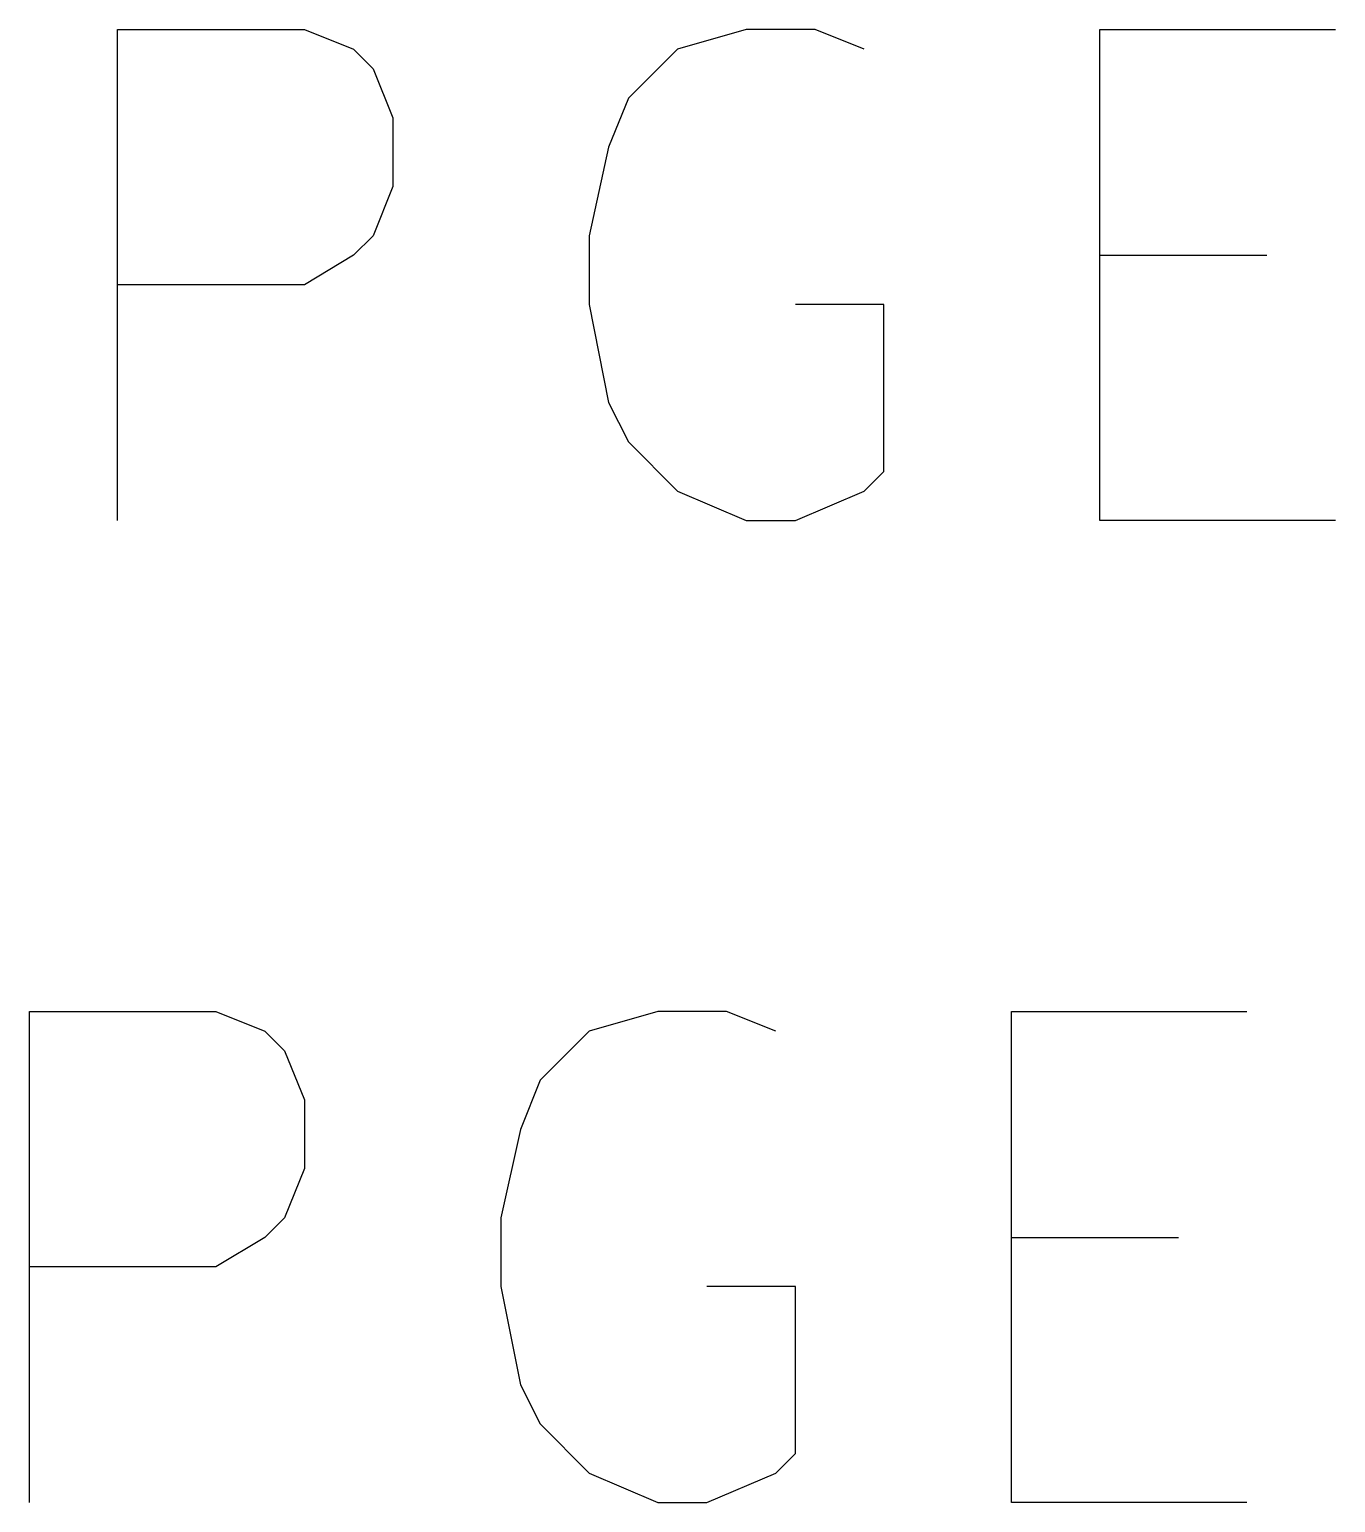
# Model space of a CAD drawing. Extents: x 10 to 287, y -200 to -10.
# Drawn here: x 104.318 to 107.696, y -79.324 to -75.514 of the extents above; entities that cross this region are included whole.
import ezdxf

# ---------------------------------------------------------------- set-up
doc = ezdxf.new("R2010")
doc.units = 0
doc.header["$MEASUREMENT"] = 0

msp = doc.modelspace()

# ---------------------------------------------------------------- linework, layer by layer
at = {"layer": 'Cyan 2'}
for p, q in [((104.546, -76.7842), (104.546, -75.5142)), ((104.546, -75.5142), (105.029, -75.5142)), ((105.029, -75.5142), (105.156, -75.565)), ((106.172, -75.5142), (105.994, -75.565)), ((106.35, -75.5142), (106.172, -75.5142)), ((106.477, -75.565), (106.35, -75.5142)), ((107.086, -76.7842), (107.086, -75.5142)), ((107.086, -75.5142), (107.696, -75.5142)), ((105.156, -75.565), (105.207, -75.6158)), ((105.994, -75.565), (105.867, -75.692)), ((105.207, -75.6158), (105.258, -75.7428)), ((105.867, -75.692), (105.816, -75.819)), ((105.258, -75.7428), (105.258, -75.9206)), ((105.816, -75.819), (105.766, -76.0476)), ((105.258, -75.9206), (105.207, -76.0476)), ((105.207, -76.0476), (105.156, -76.0984)), ((105.766, -76.0476), (105.766, -76.2254)), ((105.156, -76.0984), (105.029, -76.1746)), ((107.086, -76.0984), (107.518, -76.0984)), ((105.029, -76.1746), (104.546, -76.1746)), ((105.766, -76.2254), (105.816, -76.4794)), ((106.528, -76.2254), (106.299, -76.2254)), ((106.528, -76.6572), (106.528, -76.2254)), ((105.816, -76.4794), (105.867, -76.581)), ((105.867, -76.581), (105.994, -76.708)), ((106.477, -76.708), (106.528, -76.6572)), ((105.994, -76.708), (106.172, -76.7842)), ((106.299, -76.7842), (106.477, -76.708)), ((106.172, -76.7842), (106.299, -76.7842)), ((107.696, -76.7842), (107.086, -76.7842)), ((104.318, -79.3242), (104.318, -78.0542)), ((104.318, -78.0542), (104.8, -78.0542)), ((104.8, -78.0542), (104.927, -78.105)), ((105.943, -78.0542), (105.766, -78.105)), ((106.121, -78.0542), (105.943, -78.0542)), ((106.248, -78.105), (106.121, -78.0542)), ((106.858, -79.3242), (106.858, -78.0542)), ((106.858, -78.0542), (107.467, -78.0542)), ((104.927, -78.105), (104.978, -78.1558)), ((105.766, -78.105), (105.639, -78.232)), ((104.978, -78.1558), (105.029, -78.2828)), ((105.639, -78.232), (105.588, -78.359)), ((105.029, -78.2828), (105.029, -78.4606)), ((105.588, -78.359), (105.537, -78.5876)), ((105.029, -78.4606), (104.978, -78.5876)), ((104.978, -78.5876), (104.927, -78.6384)), ((105.537, -78.5876), (105.537, -78.7654)), ((104.927, -78.6384), (104.8, -78.7146)), ((106.858, -78.6384), (107.29, -78.6384)), ((104.8, -78.7146), (104.318, -78.7146)), ((105.537, -78.7654), (105.588, -79.0194)), ((106.299, -78.7654), (106.07, -78.7654)), ((106.299, -79.1972), (106.299, -78.7654)), ((105.588, -79.0194), (105.639, -79.121)), ((105.639, -79.121), (105.766, -79.248)), ((106.248, -79.248), (106.299, -79.1972)), ((105.766, -79.248), (105.943, -79.3242)), ((106.07, -79.3242), (106.248, -79.248)), ((105.943, -79.3242), (106.07, -79.3242)), ((107.467, -79.3242), (106.858, -79.3242))]:
    msp.add_line(p, q, dxfattribs=at)

doc.saveas('drawing.dxf')
